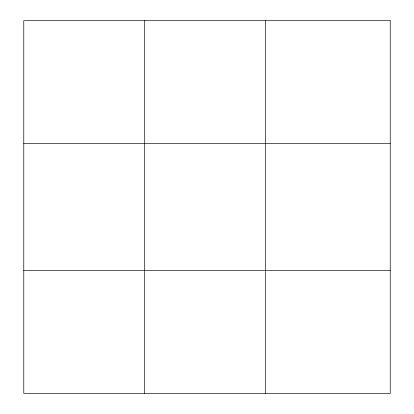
<?xml version="1.0" encoding="UTF-8"?>
<svg xmlns="http://www.w3.org/2000/svg" width="414" height="414" viewBox="0 0 414 414"><rect width="100%" height="100%" fill="white"/><g stroke="black" fill="none" stroke-linecap="round" stroke-linejoin="round"><path stroke-width="0.62" d="M144.703 20.7L144.703 393.3M265.633 20.7L265.633 393.3M23.769 143.658L390.231 143.658M23.769 270.342L390.231 270.342M390.231 20.7L390.231 393.3L23.769 393.3L23.769 20.7L390.231 20.7"/></g></svg>
